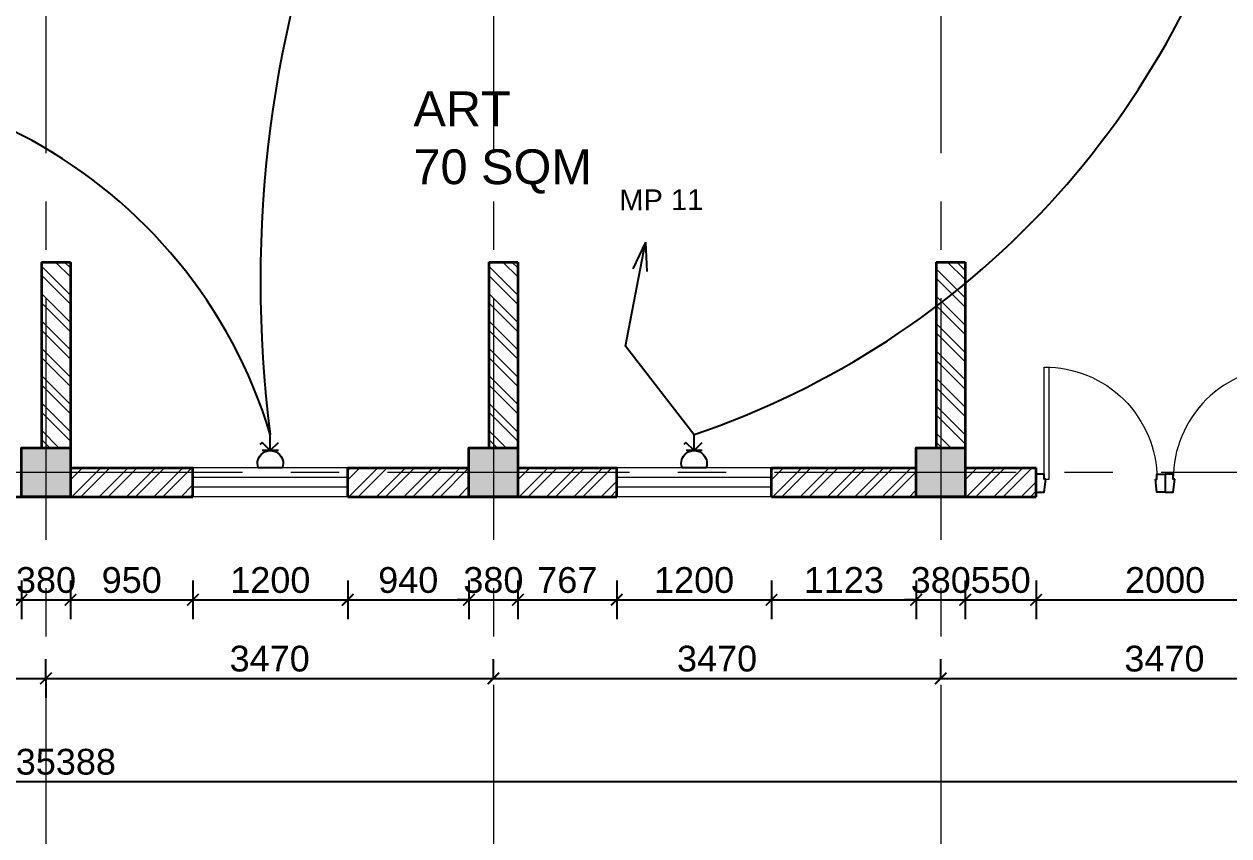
# Model space of a CAD drawing. Header units: inches. Extents: x 527934 to 2134587, y -408734 to 227304.
# Drawn here: x 1952523 to 1961868, y -154791 to -148492 of the extents above; entities that cross this region are included whole.
import ezdxf

# ---------------------------------------------------------------- set-up
doc = ezdxf.new("R2010")
doc.units = ezdxf.units.IN
doc.header["$MEASUREMENT"] = 0
doc.linetypes.add('CENTER', pattern=[2, 1.25, -0.25, 0.25, -0.25])
for name, color, linetype, lineweight in [('2 POWER TEL COMP', 3, 'Continuous', 25), ('6 LIGHT PT WIRING', 3, 'Continuous', 25), ('7 POWER PT WIRING', 3, 'Continuous', 25), ('centre line', 1, 'CENTER', 9), ('dim', 253, 'Continuous', 9), ('door', 77, 'Continuous', 13), ('furniture', 253, 'Continuous', 5), ('hatch', 250, 'Continuous', 5), ('plinth', 5, 'Continuous', 9), ('sill', 253, 'Continuous', 13), ('text', 7, 'Continuous', 13), ('wall - brick', 30, 'Continuous', 35), ('window', 1, 'Continuous', 15)]:
    doc.layers.add(name, color=color, linetype=linetype, lineweight=lineweight)
doc.styles.add('labelling', font='arial.ttf')
doc.styles.get("Standard").update_dxf_attribs({"font": 'arial.ttf'})
doc.dimstyles.new('dim 100', dxfattribs={"dimtxt": 200, "dimasz": 90, "dimexe": 150, "dimexo": 150, "dimgap": 50, "dimtad": 1, "dimdec": 0, "dimzin": 0, "dimdsep": 46, "dimtxsty": 'Standard', "dimblk": 'ARCHTICK', "dimcen": 100, "dimdle": 150, "dimazin": 0, "dimtfac": 1, "dimtdec": 0, "dimtix": 1, "dimtmove": 2, "dimatfit": 3, "dimfxl": 150, "dimfxlon": 1, "dimtolj": 1, "dimtzin": 0, "dimarcsym": 0})

# ---------------------------------------------------------------- blocks, each defined once
blk = doc.blocks.new('_ArchTick')
at = {"color": 0, "linetype": 'ByBlock', "const_width": 0.15}
blk.add_lwpolyline([(-0.5, -0.5), (0.5, 0.5)], dxfattribs=at)
blk = doc.blocks.new('*D2659')
at = {"layer": 'Defpoints', "color": 0, "ltscale": 400}
for p in [(1951557.6, -152158.6), (1952502.6, -152158.6), (1952502.6, -152958.6)]:
    blk.add_point(p, dxfattribs=at)
at = {"layer": 'dim', "color": 0, "lineweight": -2, "ltscale": 400}
for p, q in [((1951557.6, -152808.6), (1951557.6, -153108.6)), ((1952502.6, -152808.6), (1952502.6, -153108.6)), ((1951407.6, -152958.6), (1952652.6, -152958.6))]:
    blk.add_line(p, q, dxfattribs=at)
at = {"layer": 'dim', "color": 0, "lineweight": -2, "ltscale": 400, "xscale": 90, "yscale": 90, "zscale": 90, "rotation": 180}
blk.add_blockref('_ArchTick', (1951557.6, -152958.6), dxfattribs=at)
at = {"layer": 'dim', "color": 0, "lineweight": -2, "ltscale": 400, "xscale": 90, "yscale": 90, "zscale": 90}
blk.add_blockref('_ArchTick', (1952502.6, -152958.6), dxfattribs=at)
at = {"layer": 'dim', "color": 0, "ltscale": 400, "insert": (1952030.1, -152806.5), "char_height": 200, "attachment_point": 5}
blk.add_mtext('\\A1;945', dxfattribs=at)
blk = doc.blocks.new('*D2660')
at = {"layer": 'Defpoints', "color": 0, "ltscale": 400}
for p in [(1952502.6, -152158.6), (1952882.6, -152158.6), (1952882.6, -152958.6)]:
    blk.add_point(p, dxfattribs=at)
at = {"layer": 'dim', "color": 0, "lineweight": -2, "ltscale": 400}
for p, q in [((1952502.6, -152808.6), (1952502.6, -153108.6)), ((1952882.6, -152808.6), (1952882.6, -153108.6)), ((1952502.6, -152958.6), (1952412.6, -152958.6)), ((1952502.6, -152958.6), (1952882.6, -152958.6)), ((1952882.6, -152958.6), (1952972.6, -152958.6))]:
    blk.add_line(p, q, dxfattribs=at)
at = {"layer": 'dim', "color": 0, "lineweight": -2, "ltscale": 400, "xscale": 90, "yscale": 90, "zscale": 90}
blk.add_blockref('_ArchTick', (1952502.6, -152958.6), dxfattribs=at)
at = {"layer": 'dim', "color": 0, "lineweight": -2, "ltscale": 400, "xscale": 90, "yscale": 90, "zscale": 90, "rotation": 180}
blk.add_blockref('_ArchTick', (1952882.6, -152958.6), dxfattribs=at)
at = {"layer": 'dim', "color": 0, "ltscale": 400, "insert": (1952692.6, -152806.4), "char_height": 200, "attachment_point": 5}
blk.add_mtext('\\A1;380', dxfattribs=at)
blk = doc.blocks.new('*D2661')
at = {"layer": 'Defpoints', "color": 0, "ltscale": 400}
for p in [(1952882.6, -152158.6), (1953832.6, -152158.6), (1953832.6, -152958.6)]:
    blk.add_point(p, dxfattribs=at)
at = {"layer": 'dim', "color": 0, "lineweight": -2, "ltscale": 400}
for p, q in [((1952882.6, -152808.6), (1952882.6, -153108.6)), ((1953832.6, -152808.6), (1953832.6, -153108.6)), ((1952732.6, -152958.6), (1953982.6, -152958.6))]:
    blk.add_line(p, q, dxfattribs=at)
at = {"layer": 'dim', "color": 0, "lineweight": -2, "ltscale": 400, "xscale": 90, "yscale": 90, "zscale": 90, "rotation": 180}
blk.add_blockref('_ArchTick', (1952882.6, -152958.6), dxfattribs=at)
at = {"layer": 'dim', "color": 0, "lineweight": -2, "ltscale": 400, "xscale": 90, "yscale": 90, "zscale": 90}
blk.add_blockref('_ArchTick', (1953832.6, -152958.6), dxfattribs=at)
at = {"layer": 'dim', "color": 0, "ltscale": 400, "insert": (1953357.6, -152806.5), "char_height": 200, "attachment_point": 5}
blk.add_mtext('\\A1;950', dxfattribs=at)
blk = doc.blocks.new('*D2662')
at = {"layer": 'Defpoints', "color": 0, "ltscale": 400}
for p in [(1953832.6, -152158.6), (1955032.6, -152158.6), (1955032.6, -152958.6)]:
    blk.add_point(p, dxfattribs=at)
at = {"layer": 'dim', "color": 0, "lineweight": -2, "ltscale": 400}
for p, q in [((1953832.6, -152808.6), (1953832.6, -153108.6)), ((1955032.6, -152808.6), (1955032.6, -153108.6)), ((1953682.6, -152958.6), (1955182.6, -152958.6))]:
    blk.add_line(p, q, dxfattribs=at)
at = {"layer": 'dim', "color": 0, "lineweight": -2, "ltscale": 400, "xscale": 90, "yscale": 90, "zscale": 90, "rotation": 180}
blk.add_blockref('_ArchTick', (1953832.6, -152958.6), dxfattribs=at)
at = {"layer": 'dim', "color": 0, "lineweight": -2, "ltscale": 400, "xscale": 90, "yscale": 90, "zscale": 90}
blk.add_blockref('_ArchTick', (1955032.6, -152958.6), dxfattribs=at)
at = {"layer": 'dim', "color": 0, "ltscale": 400, "insert": (1954432.6, -152806.5), "char_height": 200, "attachment_point": 5}
blk.add_mtext('\\A1;1200', dxfattribs=at)
blk = doc.blocks.new('*D2663')
at = {"layer": 'Defpoints', "color": 0, "ltscale": 400}
for p in [(1955032.6, -152158.6), (1955972.6, -152158.6), (1955972.6, -152958.6)]:
    blk.add_point(p, dxfattribs=at)
at = {"layer": 'dim', "color": 0, "lineweight": -2, "ltscale": 400}
for p, q in [((1955032.6, -152808.6), (1955032.6, -153108.6)), ((1955972.6, -152808.6), (1955972.6, -153108.6)), ((1954882.6, -152958.6), (1956122.6, -152958.6))]:
    blk.add_line(p, q, dxfattribs=at)
at = {"layer": 'dim', "color": 0, "lineweight": -2, "ltscale": 400, "xscale": 90, "yscale": 90, "zscale": 90, "rotation": 180}
blk.add_blockref('_ArchTick', (1955032.6, -152958.6), dxfattribs=at)
at = {"layer": 'dim', "color": 0, "lineweight": -2, "ltscale": 400, "xscale": 90, "yscale": 90, "zscale": 90}
blk.add_blockref('_ArchTick', (1955972.6, -152958.6), dxfattribs=at)
at = {"layer": 'dim', "color": 0, "ltscale": 400, "insert": (1955502.6, -152806.5), "char_height": 200, "attachment_point": 5}
blk.add_mtext('\\A1;940', dxfattribs=at)
blk = doc.blocks.new('*D2664')
at = {"layer": 'Defpoints', "color": 0, "ltscale": 400}
for p in [(1955972.6, -152158.6), (1956352.6, -152158.6), (1956352.6, -152958.6)]:
    blk.add_point(p, dxfattribs=at)
at = {"layer": 'dim', "color": 0, "lineweight": -2, "ltscale": 400}
for p, q in [((1955972.6, -152808.6), (1955972.6, -153108.6)), ((1956352.6, -152808.6), (1956352.6, -153108.6)), ((1955972.6, -152958.6), (1955882.6, -152958.6)), ((1955972.6, -152958.6), (1956352.6, -152958.6)), ((1956352.6, -152958.6), (1956442.6, -152958.6))]:
    blk.add_line(p, q, dxfattribs=at)
at = {"layer": 'dim', "color": 0, "lineweight": -2, "ltscale": 400, "xscale": 90, "yscale": 90, "zscale": 90}
blk.add_blockref('_ArchTick', (1955972.6, -152958.6), dxfattribs=at)
at = {"layer": 'dim', "color": 0, "lineweight": -2, "ltscale": 400, "xscale": 90, "yscale": 90, "zscale": 90, "rotation": 180}
blk.add_blockref('_ArchTick', (1956352.6, -152958.6), dxfattribs=at)
at = {"layer": 'dim', "color": 0, "ltscale": 400, "insert": (1956162.6, -152806.4), "char_height": 200, "attachment_point": 5}
blk.add_mtext('\\A1;380', dxfattribs=at)
blk = doc.blocks.new('*D2665')
at = {"layer": 'Defpoints', "color": 0, "ltscale": 400}
for p in [(1956352.6, -152158.6), (1957119.6, -152158.6), (1957119.6, -152958.6)]:
    blk.add_point(p, dxfattribs=at)
at = {"layer": 'dim', "color": 0, "lineweight": -2, "ltscale": 400}
for p, q in [((1956352.6, -152808.6), (1956352.6, -153108.6)), ((1957119.6, -152808.6), (1957119.6, -153108.6)), ((1956202.6, -152958.6), (1957269.6, -152958.6))]:
    blk.add_line(p, q, dxfattribs=at)
at = {"layer": 'dim', "color": 0, "lineweight": -2, "ltscale": 400, "xscale": 90, "yscale": 90, "zscale": 90, "rotation": 180}
blk.add_blockref('_ArchTick', (1956352.6, -152958.6), dxfattribs=at)
at = {"layer": 'dim', "color": 0, "lineweight": -2, "ltscale": 400, "xscale": 90, "yscale": 90, "zscale": 90}
blk.add_blockref('_ArchTick', (1957119.6, -152958.6), dxfattribs=at)
at = {"layer": 'dim', "color": 0, "ltscale": 400, "insert": (1956736.1, -152806.5), "char_height": 200, "attachment_point": 5}
blk.add_mtext('\\A1;767', dxfattribs=at)
blk = doc.blocks.new('*D2666')
at = {"layer": 'Defpoints', "color": 0, "ltscale": 400}
for p in [(1959442.6, -152158.6), (1959822.6, -152158.6), (1959822.6, -152958.6)]:
    blk.add_point(p, dxfattribs=at)
at = {"layer": 'dim', "color": 0, "lineweight": -2, "ltscale": 400}
for p, q in [((1959442.6, -152808.6), (1959442.6, -153108.6)), ((1959822.6, -152808.6), (1959822.6, -153108.6)), ((1959442.6, -152958.6), (1959352.6, -152958.6)), ((1959442.6, -152958.6), (1959822.6, -152958.6)), ((1959822.6, -152958.6), (1959912.6, -152958.6))]:
    blk.add_line(p, q, dxfattribs=at)
at = {"layer": 'dim', "color": 0, "lineweight": -2, "ltscale": 400, "xscale": 90, "yscale": 90, "zscale": 90}
blk.add_blockref('_ArchTick', (1959442.6, -152958.6), dxfattribs=at)
at = {"layer": 'dim', "color": 0, "lineweight": -2, "ltscale": 400, "xscale": 90, "yscale": 90, "zscale": 90, "rotation": 180}
blk.add_blockref('_ArchTick', (1959822.6, -152958.6), dxfattribs=at)
at = {"layer": 'dim', "color": 0, "ltscale": 400, "insert": (1959632.6, -152806.4), "char_height": 200, "attachment_point": 5}
blk.add_mtext('\\A1;380', dxfattribs=at)
blk = doc.blocks.new('*D2667')
at = {"layer": 'Defpoints', "color": 0, "ltscale": 400}
for p in [(1959822.6, -152158.6), (1960372.6, -152158.6), (1960372.6, -152958.6)]:
    blk.add_point(p, dxfattribs=at)
at = {"layer": 'dim', "color": 0, "lineweight": -2, "ltscale": 400}
for p, q in [((1959822.6, -152808.6), (1959822.6, -153108.6)), ((1960372.6, -152808.6), (1960372.6, -153108.6)), ((1959672.6, -152958.6), (1960522.6, -152958.6))]:
    blk.add_line(p, q, dxfattribs=at)
at = {"layer": 'dim', "color": 0, "lineweight": -2, "ltscale": 400, "xscale": 90, "yscale": 90, "zscale": 90, "rotation": 180}
blk.add_blockref('_ArchTick', (1959822.6, -152958.6), dxfattribs=at)
at = {"layer": 'dim', "color": 0, "lineweight": -2, "ltscale": 400, "xscale": 90, "yscale": 90, "zscale": 90}
blk.add_blockref('_ArchTick', (1960372.6, -152958.6), dxfattribs=at)
at = {"layer": 'dim', "color": 0, "ltscale": 400, "insert": (1960097.6, -152806.5), "char_height": 200, "attachment_point": 5}
blk.add_mtext('\\A1;550', dxfattribs=at)
blk = doc.blocks.new('*D2158')
at = {"layer": 'Defpoints', "color": 0, "ltscale": 400}
for p in [(1960372.6, -152158.6), (1962372.6, -152158.6), (1962372.6, -152958.6)]:
    blk.add_point(p, dxfattribs=at)
at = {"layer": 'dim', "color": 0, "lineweight": -2, "ltscale": 400}
for p, q in [((1960372.6, -152808.6), (1960372.6, -153108.6)), ((1962372.6, -152808.6), (1962372.6, -153108.6)), ((1960222.6, -152958.6), (1962522.6, -152958.6))]:
    blk.add_line(p, q, dxfattribs=at)
at = {"layer": 'dim', "color": 0, "lineweight": -2, "ltscale": 400, "xscale": 90, "yscale": 90, "zscale": 90, "rotation": 180}
blk.add_blockref('_ArchTick', (1960372.6, -152958.6), dxfattribs=at)
at = {"layer": 'dim', "color": 0, "lineweight": -2, "ltscale": 400, "xscale": 90, "yscale": 90, "zscale": 90}
blk.add_blockref('_ArchTick', (1962372.6, -152958.6), dxfattribs=at)
at = {"layer": 'dim', "color": 0, "ltscale": 400, "insert": (1961372.6, -152806.5), "char_height": 200, "attachment_point": 5}
blk.add_mtext('\\A1;2000', dxfattribs=at)
blk = doc.blocks.new('*D2161')
at = {"layer": 'Defpoints', "color": 0, "ltscale": 400}
for p in [(1935152.6, -151968.6), (1970540.6, -151968.6), (1970540.6, -154368.6)]:
    blk.add_point(p, dxfattribs=at)
at = {"layer": 'dim', "color": 0, "lineweight": -2, "ltscale": 400}
for p, q in [((1935152.6, -154218.6), (1935152.6, -154518.6)), ((1970540.6, -154218.6), (1970540.6, -154518.6)), ((1935002.6, -154368.6), (1970690.6, -154368.6))]:
    blk.add_line(p, q, dxfattribs=at)
at = {"layer": 'dim', "color": 0, "lineweight": -2, "ltscale": 400, "xscale": 90, "yscale": 90, "zscale": 90, "rotation": 180}
blk.add_blockref('_ArchTick', (1935152.6, -154368.6), dxfattribs=at)
at = {"layer": 'dim', "color": 0, "lineweight": -2, "ltscale": 400, "xscale": 90, "yscale": 90, "zscale": 90}
blk.add_blockref('_ArchTick', (1970540.6, -154368.6), dxfattribs=at)
at = {"layer": 'dim', "color": 0, "ltscale": 400, "insert": (1952846.6, -154216.4), "char_height": 200, "attachment_point": 5}
blk.add_mtext('\\A1;35388', dxfattribs=at)
blk = doc.blocks.new('*D2166')
at = {"layer": 'Defpoints', "color": 0, "ltscale": 400}
for p in [(1955972.6, -132628.6), (1952502.6, -152158.6), (1972560.6, -152158.6)]:
    blk.add_point(p, dxfattribs=at)
at = {"layer": 'dim', "color": 0, "lineweight": -2, "ltscale": 400}
for p, q in [((1972560.6, -132478.6), (1972560.6, -152308.6)), ((1972410.6, -132628.6), (1972710.6, -132628.6)), ((1972410.6, -152158.6), (1972710.6, -152158.6))]:
    blk.add_line(p, q, dxfattribs=at)
at = {"layer": 'dim', "color": 0, "lineweight": -2, "ltscale": 400, "xscale": 90, "yscale": 90, "zscale": 90}
for p, rotation in [((1972560.6, -132628.6), 90), ((1972560.6, -152158.6), 270)]:
    blk.add_blockref('_ArchTick', p, dxfattribs=dict(at, rotation=rotation))
at = {"layer": 'dim', "color": 0, "ltscale": 400, "insert": (1972408.4, -142393.6), "char_height": 200, "attachment_point": 5, "rotation": 90}
blk.add_mtext('\\A1;19530', dxfattribs=at)
blk = doc.blocks.new('Dd1')
at = {"layer": 'door'}
for p, q in [((6330586.9, 14339), (6330586.9, 13509.1)), ((6330598.9, 14377), (6330624.9, 14377)), ((6330624.9, 14377), (6330624.9, 13509.6))]:
    blk.add_line(p, q, dxfattribs=at)
at = {"layer": 'door', "lineweight": 25}
for points in [[(6330598.9, 14377), (6330586.9, 14377), (6330586.9, 14339), (6330523.9, 14339), (6330523.9, 14479), (6330586.9, 14479)], [(6331448.9, 14377), (6331460.9, 14377), (6331460.9, 14339), (6331523.9, 14339), (6331523.9, 14479), (6331460.9, 14479)]]:
    blk.add_lwpolyline(points, close=True, dxfattribs=at)
at = {"layer": 'door'}
blk.add_arc((6330592.9, 14377), 868, 269.60394, 0, dxfattribs=at)
blk = doc.blocks.new('*D2696')
at = {"layer": 'Defpoints', "color": 0, "ltscale": 400}
for p in [(1957119.6, -152158.6), (1958319.6, -152158.6), (1958319.6, -152958.6)]:
    blk.add_point(p, dxfattribs=at)
at = {"layer": 'furniture', "color": 0, "lineweight": -2, "ltscale": 400}
for p, q in [((1957119.6, -152808.6), (1957119.6, -153108.6)), ((1958319.6, -152808.6), (1958319.6, -153108.6)), ((1956969.6, -152958.6), (1958469.6, -152958.6))]:
    blk.add_line(p, q, dxfattribs=at)
at = {"layer": 'furniture', "color": 0, "lineweight": -2, "ltscale": 400, "xscale": 90, "yscale": 90, "zscale": 90, "rotation": 180}
blk.add_blockref('_ArchTick', (1957119.6, -152958.6), dxfattribs=at)
at = {"layer": 'furniture', "color": 0, "lineweight": -2, "ltscale": 400, "xscale": 90, "yscale": 90, "zscale": 90}
blk.add_blockref('_ArchTick', (1958319.6, -152958.6), dxfattribs=at)
at = {"layer": 'furniture', "color": 0, "ltscale": 400, "insert": (1957719.6, -152806.5), "char_height": 200, "attachment_point": 5}
blk.add_mtext('\\A1;1200', dxfattribs=at)
blk = doc.blocks.new('*D2697')
at = {"layer": 'Defpoints', "color": 0, "ltscale": 400}
for p in [(1958319.6, -152158.6), (1959442.6, -152158.6), (1959442.6, -152958.6)]:
    blk.add_point(p, dxfattribs=at)
at = {"layer": 'furniture', "color": 0, "lineweight": -2, "ltscale": 400}
for p, q in [((1958319.6, -152808.6), (1958319.6, -153108.6)), ((1959442.6, -152808.6), (1959442.6, -153108.6)), ((1958169.6, -152958.6), (1959592.6, -152958.6))]:
    blk.add_line(p, q, dxfattribs=at)
at = {"layer": 'furniture', "color": 0, "lineweight": -2, "ltscale": 400, "xscale": 90, "yscale": 90, "zscale": 90, "rotation": 180}
blk.add_blockref('_ArchTick', (1958319.6, -152958.6), dxfattribs=at)
at = {"layer": 'furniture', "color": 0, "lineweight": -2, "ltscale": 400, "xscale": 90, "yscale": 90, "zscale": 90}
blk.add_blockref('_ArchTick', (1959442.6, -152958.6), dxfattribs=at)
at = {"layer": 'furniture', "color": 0, "ltscale": 400, "insert": (1958881.1, -152806.4), "char_height": 200, "attachment_point": 5}
blk.add_mtext('\\A1;1123', dxfattribs=at)
blk = doc.blocks.new('*D2172')
at = {"layer": 'Defpoints', "color": 0, "ltscale": 400}
for p in [(1949222.6, -153568.6), (1952692.6, -153568.6), (1952692.6, -153568.6)]:
    blk.add_point(p, dxfattribs=at)
at = {"layer": 'furniture', "color": 0, "lineweight": -2, "ltscale": 400}
for p, q in [((1949222.6, -153568.6), (1949222.6, -153418.6)), ((1952692.6, -153568.6), (1952692.6, -153418.6)), ((1949072.6, -153568.6), (1952842.6, -153568.6))]:
    blk.add_line(p, q, dxfattribs=at)
at = {"layer": 'furniture', "color": 0, "lineweight": -2, "ltscale": 400, "xscale": 90, "yscale": 90, "zscale": 90, "rotation": 180}
blk.add_blockref('_ArchTick', (1949222.6, -153568.6), dxfattribs=at)
at = {"layer": 'furniture', "color": 0, "lineweight": -2, "ltscale": 400, "xscale": 90, "yscale": 90, "zscale": 90}
blk.add_blockref('_ArchTick', (1952692.6, -153568.6), dxfattribs=at)
at = {"layer": 'furniture', "color": 0, "ltscale": 400, "insert": (1950957.6, -153416.4), "char_height": 200, "attachment_point": 5}
blk.add_mtext('\\A1;3470', dxfattribs=at)
blk = doc.blocks.new('*D2173')
at = {"layer": 'Defpoints', "color": 0, "ltscale": 400}
for p in [(1952692.6, -153568.6), (1956162.6, -153568.6), (1956162.6, -153568.6)]:
    blk.add_point(p, dxfattribs=at)
at = {"layer": 'furniture', "color": 0, "lineweight": -2, "ltscale": 400}
for p, q in [((1956162.6, -153568.6), (1956162.6, -153418.6)), ((1952542.6, -153568.6), (1956312.6, -153568.6)), ((1952692.6, -153568.6), (1952692.6, -153718.6))]:
    blk.add_line(p, q, dxfattribs=at)
at = {"layer": 'furniture', "color": 0, "lineweight": -2, "ltscale": 400, "xscale": 90, "yscale": 90, "zscale": 90, "rotation": 180}
blk.add_blockref('_ArchTick', (1952692.6, -153568.6), dxfattribs=at)
at = {"layer": 'furniture', "color": 0, "lineweight": -2, "ltscale": 400, "xscale": 90, "yscale": 90, "zscale": 90}
blk.add_blockref('_ArchTick', (1956162.6, -153568.6), dxfattribs=at)
at = {"layer": 'furniture', "color": 0, "ltscale": 400, "insert": (1954427.6, -153416.4), "char_height": 200, "attachment_point": 5}
blk.add_mtext('\\A1;3470', dxfattribs=at)
blk = doc.blocks.new('*D2174')
at = {"layer": 'Defpoints', "color": 0, "ltscale": 400}
for p in [(1956162.6, -153568.6), (1959632.6, -153568.6), (1959632.6, -153568.6)]:
    blk.add_point(p, dxfattribs=at)
at = {"layer": 'furniture', "color": 0, "lineweight": -2, "ltscale": 400}
for p, q in [((1956162.6, -153568.6), (1956162.6, -153418.6)), ((1959632.6, -153568.6), (1959632.6, -153418.6)), ((1956012.6, -153568.6), (1959782.6, -153568.6))]:
    blk.add_line(p, q, dxfattribs=at)
at = {"layer": 'furniture', "color": 0, "lineweight": -2, "ltscale": 400, "xscale": 90, "yscale": 90, "zscale": 90, "rotation": 180}
blk.add_blockref('_ArchTick', (1956162.6, -153568.6), dxfattribs=at)
at = {"layer": 'furniture', "color": 0, "lineweight": -2, "ltscale": 400, "xscale": 90, "yscale": 90, "zscale": 90}
blk.add_blockref('_ArchTick', (1959632.6, -153568.6), dxfattribs=at)
at = {"layer": 'furniture', "color": 0, "ltscale": 400, "insert": (1957897.6, -153416.4), "char_height": 200, "attachment_point": 5}
blk.add_mtext('\\A1;3470', dxfattribs=at)
blk = doc.blocks.new('*D2175')
at = {"layer": 'Defpoints', "color": 0, "ltscale": 400}
for p in [(1959632.6, -153568.6), (1963102.6, -153568.6), (1963102.6, -153568.6)]:
    blk.add_point(p, dxfattribs=at)
at = {"layer": 'furniture', "color": 0, "lineweight": -2, "ltscale": 400}
for p, q in [((1959632.6, -153568.6), (1959632.6, -153418.6)), ((1963102.6, -153568.6), (1963102.6, -153418.6)), ((1959482.6, -153568.6), (1963252.6, -153568.6))]:
    blk.add_line(p, q, dxfattribs=at)
at = {"layer": 'furniture', "color": 0, "lineweight": -2, "ltscale": 400, "xscale": 90, "yscale": 90, "zscale": 90, "rotation": 180}
blk.add_blockref('_ArchTick', (1959632.6, -153568.6), dxfattribs=at)
at = {"layer": 'furniture', "color": 0, "lineweight": -2, "ltscale": 400, "xscale": 90, "yscale": 90, "zscale": 90}
blk.add_blockref('_ArchTick', (1963102.6, -153568.6), dxfattribs=at)
at = {"layer": 'furniture', "color": 0, "ltscale": 400, "insert": (1961367.6, -153416.4), "char_height": 200, "attachment_point": 5}
blk.add_mtext('\\A1;3470', dxfattribs=at)
blk = doc.blocks.new('*D2189')
at = {"layer": 'Defpoints', "color": 0, "ltscale": 400}
for p in [(1952692.6, -131510.2), (1949222.6, -177435.5), (1952692.6, -177435.5)]:
    blk.add_point(p, dxfattribs=at)
at = {"layer": 'dim', "color": 0, "lineweight": -2, "ltscale": 400}
for p, q in [((1949222.6, -177435.5), (1949222.6, -177285.5)), ((1952692.6, -177285.5), (1952692.6, -177585.5)), ((1949072.6, -177435.5), (1952842.6, -177435.5))]:
    blk.add_line(p, q, dxfattribs=at)
at = {"layer": 'dim', "color": 0, "lineweight": -2, "ltscale": 400, "xscale": 90, "yscale": 90, "zscale": 90, "rotation": 180}
blk.add_blockref('_ArchTick', (1949222.6, -177435.5), dxfattribs=at)
at = {"layer": 'dim', "color": 0, "lineweight": -2, "ltscale": 400, "xscale": 90, "yscale": 90, "zscale": 90}
blk.add_blockref('_ArchTick', (1952692.6, -177435.5), dxfattribs=at)
at = {"layer": 'dim', "color": 0, "ltscale": 400, "insert": (1950957.6, -177283.4), "char_height": 200, "attachment_point": 5}
blk.add_mtext('\\A1;3470', dxfattribs=at)
blk = doc.blocks.new('*D2190')
at = {"layer": 'Defpoints', "color": 0, "ltscale": 400}
for p in [(1956162.6, -131510.2), (1952692.6, -177435.5), (1956162.6, -177435.5)]:
    blk.add_point(p, dxfattribs=at)
at = {"layer": 'dim', "color": 0, "lineweight": -2, "ltscale": 400}
for p, q in [((1952692.6, -177435.5), (1952692.6, -177285.5)), ((1956162.6, -177285.5), (1956162.6, -177585.5)), ((1952542.6, -177435.5), (1956312.6, -177435.5))]:
    blk.add_line(p, q, dxfattribs=at)
at = {"layer": 'dim', "color": 0, "lineweight": -2, "ltscale": 400, "xscale": 90, "yscale": 90, "zscale": 90, "rotation": 180}
blk.add_blockref('_ArchTick', (1952692.6, -177435.5), dxfattribs=at)
at = {"layer": 'dim', "color": 0, "lineweight": -2, "ltscale": 400, "xscale": 90, "yscale": 90, "zscale": 90}
blk.add_blockref('_ArchTick', (1956162.6, -177435.5), dxfattribs=at)
at = {"layer": 'dim', "color": 0, "ltscale": 400, "insert": (1954427.6, -177283.4), "char_height": 200, "attachment_point": 5}
blk.add_mtext('\\A1;3470', dxfattribs=at)
blk = doc.blocks.new('*D2192')
at = {"layer": 'Defpoints', "color": 0, "ltscale": 400}
for p in [(1963102.6, -131643.7), (1963102.6, -177435.5), (1959632.6, -177569)]:
    blk.add_point(p, dxfattribs=at)
at = {"layer": 'dim', "color": 0, "lineweight": -2, "ltscale": 400}
for p, q in [((1959632.6, -177435.5), (1959632.6, -177285.5)), ((1963102.6, -177285.5), (1963102.6, -177585.5)), ((1959482.6, -177435.5), (1963252.6, -177435.5))]:
    blk.add_line(p, q, dxfattribs=at)
at = {"layer": 'dim', "color": 0, "lineweight": -2, "ltscale": 400, "xscale": 90, "yscale": 90, "zscale": 90, "rotation": 180}
blk.add_blockref('_ArchTick', (1959632.6, -177435.5), dxfattribs=at)
at = {"layer": 'dim', "color": 0, "lineweight": -2, "ltscale": 400, "xscale": 90, "yscale": 90, "zscale": 90}
blk.add_blockref('_ArchTick', (1963102.6, -177435.5), dxfattribs=at)
at = {"layer": 'dim', "color": 0, "ltscale": 400, "insert": (1961367.6, -177283.4), "char_height": 200, "attachment_point": 5}
blk.add_mtext('\\A1;3470', dxfattribs=at)
blk = doc.blocks.new('*D2770')
at = {"layer": 'Defpoints', "color": 0, "ltscale": 400}
for p in [(1955082.6, -138727.7), (1955082.6, -178045.5), (1953882.6, -184739.4)]:
    blk.add_point(p, dxfattribs=at)
at = {"layer": 'furniture', "color": 0, "lineweight": -2, "ltscale": 400}
for p, q in [((1953882.6, -178195.5), (1953882.6, -177895.5)), ((1955082.6, -177895.5), (1955082.6, -178195.5)), ((1953732.6, -178045.5), (1955232.6, -178045.5))]:
    blk.add_line(p, q, dxfattribs=at)
at = {"layer": 'furniture', "color": 0, "lineweight": -2, "ltscale": 400, "xscale": 90, "yscale": 90, "zscale": 90, "rotation": 180}
blk.add_blockref('_ArchTick', (1953882.6, -178045.5), dxfattribs=at)
at = {"layer": 'furniture', "color": 0, "lineweight": -2, "ltscale": 400, "xscale": 90, "yscale": 90, "zscale": 90}
blk.add_blockref('_ArchTick', (1955082.6, -178045.5), dxfattribs=at)
at = {"layer": 'furniture', "color": 0, "ltscale": 400, "insert": (1954482.6, -177893.4), "char_height": 200, "attachment_point": 5}
blk.add_mtext('\\A1;1200', dxfattribs=at)
blk = doc.blocks.new('*D2777')
at = {"layer": 'Defpoints', "color": 0, "ltscale": 400}
for p in [(1952692.6, -152819.3), (1949222.6, -198831), (1952692.6, -198831)]:
    blk.add_point(p, dxfattribs=at)
at = {"layer": 'furniture', "color": 0, "lineweight": -2, "ltscale": 400}
for p, q in [((1949222.6, -198831), (1949222.6, -198681)), ((1952692.6, -198681), (1952692.6, -198981)), ((1949072.6, -198831), (1952842.6, -198831))]:
    blk.add_line(p, q, dxfattribs=at)
at = {"layer": 'furniture', "color": 0, "lineweight": -2, "ltscale": 400, "xscale": 90, "yscale": 90, "zscale": 90, "rotation": 180}
blk.add_blockref('_ArchTick', (1949222.6, -198831), dxfattribs=at)
at = {"layer": 'furniture', "color": 0, "lineweight": -2, "ltscale": 400, "xscale": 90, "yscale": 90, "zscale": 90}
blk.add_blockref('_ArchTick', (1952692.6, -198831), dxfattribs=at)
at = {"layer": 'furniture', "color": 0, "ltscale": 400, "insert": (1950957.6, -198678.9), "char_height": 200, "attachment_point": 5}
blk.add_mtext('\\A1;3470', dxfattribs=at)
blk = doc.blocks.new('*D2778')
at = {"layer": 'Defpoints', "color": 0, "ltscale": 400}
for p in [(1956162.6, -152819.3), (1952692.6, -198831), (1956162.6, -198831)]:
    blk.add_point(p, dxfattribs=at)
at = {"layer": 'furniture', "color": 0, "lineweight": -2, "ltscale": 400}
for p, q in [((1952692.6, -198831), (1952692.6, -198681)), ((1956162.6, -198681), (1956162.6, -198981)), ((1952542.6, -198831), (1956312.6, -198831))]:
    blk.add_line(p, q, dxfattribs=at)
at = {"layer": 'furniture', "color": 0, "lineweight": -2, "ltscale": 400, "xscale": 90, "yscale": 90, "zscale": 90, "rotation": 180}
blk.add_blockref('_ArchTick', (1952692.6, -198831), dxfattribs=at)
at = {"layer": 'furniture', "color": 0, "lineweight": -2, "ltscale": 400, "xscale": 90, "yscale": 90, "zscale": 90}
blk.add_blockref('_ArchTick', (1956162.6, -198831), dxfattribs=at)
at = {"layer": 'furniture', "color": 0, "ltscale": 400, "insert": (1954427.6, -198678.9), "char_height": 200, "attachment_point": 5}
blk.add_mtext('\\A1;3470', dxfattribs=at)
blk = doc.blocks.new('*D2779')
at = {"layer": 'Defpoints', "color": 0, "ltscale": 400}
for p in [(1959632.6, -152819.3), (1956162.6, -198831), (1959632.6, -198831)]:
    blk.add_point(p, dxfattribs=at)
at = {"layer": 'furniture', "color": 0, "lineweight": -2, "ltscale": 400}
for p, q in [((1956162.6, -198831), (1956162.6, -198681)), ((1959632.6, -198681), (1959632.6, -198981)), ((1956012.6, -198831), (1959782.6, -198831))]:
    blk.add_line(p, q, dxfattribs=at)
at = {"layer": 'furniture', "color": 0, "lineweight": -2, "ltscale": 400, "xscale": 90, "yscale": 90, "zscale": 90, "rotation": 180}
blk.add_blockref('_ArchTick', (1956162.6, -198831), dxfattribs=at)
at = {"layer": 'furniture', "color": 0, "lineweight": -2, "ltscale": 400, "xscale": 90, "yscale": 90, "zscale": 90}
blk.add_blockref('_ArchTick', (1959632.6, -198831), dxfattribs=at)
at = {"layer": 'furniture', "color": 0, "ltscale": 400, "insert": (1957897.6, -198678.9), "char_height": 200, "attachment_point": 5}
blk.add_mtext('\\A1;3470', dxfattribs=at)
blk = doc.blocks.new('*D2780')
at = {"layer": 'Defpoints', "color": 0, "ltscale": 400}
for p in [(1963102.6, -152819.3), (1959632.6, -198831), (1963102.6, -198831)]:
    blk.add_point(p, dxfattribs=at)
at = {"layer": 'furniture', "color": 0, "lineweight": -2, "ltscale": 400}
for p, q in [((1959632.6, -198831), (1959632.6, -198681)), ((1963102.6, -198681), (1963102.6, -198981)), ((1959482.6, -198831), (1963252.6, -198831))]:
    blk.add_line(p, q, dxfattribs=at)
at = {"layer": 'furniture', "color": 0, "lineweight": -2, "ltscale": 400, "xscale": 90, "yscale": 90, "zscale": 90, "rotation": 180}
blk.add_blockref('_ArchTick', (1959632.6, -198831), dxfattribs=at)
at = {"layer": 'furniture', "color": 0, "lineweight": -2, "ltscale": 400, "xscale": 90, "yscale": 90, "zscale": 90}
blk.add_blockref('_ArchTick', (1963102.6, -198831), dxfattribs=at)
at = {"layer": 'furniture', "color": 0, "ltscale": 400, "insert": (1961367.6, -198678.9), "char_height": 200, "attachment_point": 5}
blk.add_mtext('\\A1;3470', dxfattribs=at)
blk = doc.blocks.new('15 amp socket')
at = {"color": 3, "lineweight": 25}
for p, q in [((593021.7, 179162), (593021.7, 179286.4)), ((593021.7, 179162), (592958.4, 179225.3)), ((592959.5, 179162), (593083.9, 179162)), ((593021.7, 179162), (593084.9, 179225.3)), ((593084.9, 179225.3), (593101.9, 179207.9)), ((592928, 179029), (593115.4, 179029))]:
    blk.add_line(p, q, dxfattribs=at)
blk.add_arc((593021.7, 179062.5), 99.5, 340.35382, 199.64618, dxfattribs=at)
blk = doc.blocks.new('*U1952')
at = {"color": 3}
for p, q in [((-181347.51, -126933.94), (-181357.49, -126916.03)), ((-181357.49, -126916.03), (-181356.04, -126921.56)), ((-181357.49, -126916.03), (-181353.61, -126920.21)), ((-181326.36, -126938.56), (-181347.51, -126933.94))]:
    blk.add_line(p, q, dxfattribs=at)

msp = doc.modelspace()

# ---------------------------------------------------------------- hatches: boundary and pattern name
at = {"layer": 'hatch', "lineweight": 5, "ltscale": 400}
h = msp.add_hatch(dxfattribs=at)
h.set_pattern_fill('ANSI32', color=256, scale=400, angle=-90)
h.set_pattern_definition([(315, (1984167.6, 2353944.75), (106.066017, 106.066017), []), (315, (1984167.6, 2353874.04), (106.066017, 106.066017), [])])
h.paths.add_polyline_path([(1952656.8, -150338.6), (1952881.8, -150338.6), (1952881.8, -151778.6), (1952656.8, -151778.6)])
h = msp.add_hatch(dxfattribs=at)
h.set_pattern_fill('ANSI32', color=256, scale=400, angle=-90)
h.set_pattern_definition([(315, (1987637.6, 2353944.75), (106.066017, 106.066017), []), (315, (1987637.6, 2353874.04), (106.066017, 106.066017), [])])
h.paths.add_polyline_path([(1956126.8, -150338.6), (1956351.8, -150338.6), (1956352.6, -151778.6), (1956127.6, -151778.6)])
h = msp.add_hatch(dxfattribs=at)
h.set_pattern_fill('ANSI32', color=256, scale=400, angle=-90)
h.set_pattern_definition([(315, (-12393.39, -46011.74), (106.066017, 106.066017), []), (315, (-12393.39, -46082.45), (106.066017, 106.066017), [])])
h.paths.add_polyline_path([(1959596.8, -150338.6), (1959821.8, -150338.6), (1959822.6, -151778.6), (1959597.6, -151778.6)])
h = msp.add_hatch(dxfattribs=at)
h.set_pattern_fill('ANSI32', color=256, scale=400)
h.set_pattern_definition([(45, (-551415.42, -120640.44), (-106.066017, 106.066017), []), (45, (-551344.71, -120640.44), (-106.066017, 106.066017), [])])
h.paths.add_polyline_path([(1952882.6, -152158.6), (1952882.6, -151933.6), (1953832.6, -151933.6), (1953832.6, -152158.6)])
h = msp.add_hatch(dxfattribs=at)
h.set_pattern_fill('ANSI32', color=256, scale=400)
h.set_pattern_definition([(45, (-549265.42, -120640.44), (-106.066017, 106.066017), []), (45, (-549194.71, -120640.44), (-106.066017, 106.066017), [])])
h.paths.add_polyline_path([(1955032.6, -152158.6), (1955032.6, -151933.6), (1955972.6, -151933.6), (1955972.6, -152158.6)])
h = msp.add_hatch(dxfattribs=at)
h.set_pattern_fill('ANSI32', color=256, scale=400)
h.set_pattern_definition([(45, (-547945.42, -120640.44), (-106.066017, 106.066017), []), (45, (-547874.71, -120640.44), (-106.066017, 106.066017), [])])
h.paths.add_polyline_path([(1956352.6, -152158.6), (1956352.6, -151933.6), (1957119.6, -151933.6), (1957119.6, -152158.6)])
h = msp.add_hatch(dxfattribs=at)
h.set_pattern_fill('ANSI32', color=256, scale=400)
h.set_pattern_definition([(45, (-545978.42, -120640.44), (-106.066017, 106.066017), []), (45, (-545907.71, -120640.44), (-106.066017, 106.066017), [])])
h.paths.add_polyline_path([(1958319.6, -152158.6), (1958319.6, -151933.6), (1959442.6, -151933.6), (1959442.6, -152158.6)])
h = msp.add_hatch(dxfattribs=at)
h.set_pattern_fill('ANSI32', color=256, scale=400)
h.set_pattern_definition([(45, (-544475.42, -120640.44), (-106.066017, 106.066017), []), (45, (-544404.71, -120640.44), (-106.066017, 106.066017), [])])
h.paths.add_polyline_path([(1959822.6, -152158.6), (1959822.6, -151933.6), (1960372.6, -151933.6), (1960372.6, -152158.6)])
at = {"layer": 'plinth', "ltscale": 400}
h = msp.add_hatch(color=0, dxfattribs=at)
h.dxf.hatch_style = 1
h.paths.add_polyline_path([(1935532.6, -139078.6), (1935532.6, -139458.6), (1935152.6, -139458.6), (1935152.6, -139078.6)])
h.paths.add_polyline_path([(1939002.6, -139078.6), (1939002.6, -139458.6), (1938622.6, -139458.6), (1938622.6, -139078.6)])
h.paths.add_polyline_path([(1942472.6, -139078.6), (1942472.6, -139458.6), (1942092.6, -139458.6), (1942092.6, -139078.6)])
h.paths.add_polyline_path([(1945942.6, -137478.6), (1945942.6, -137858.6), (1945562.6, -137858.6), (1945562.6, -137478.6)])
h.paths.add_polyline_path([(1945942.6, -132628.6), (1945942.6, -133008.6), (1945562.6, -133008.6), (1945562.6, -132628.6)])
h.paths.add_polyline_path([(1949412.6, -132628.6), (1949412.6, -133008.6), (1949032.6, -133008.6), (1949032.6, -132628.6)])
h.paths.add_polyline_path([(1952882.6, -132628.6), (1952882.6, -133008.6), (1952502.6, -133008.6), (1952502.6, -132628.6)])
h.paths.add_polyline_path([(1956352.6, -132628.6), (1956352.6, -133008.6), (1955972.6, -133008.6), (1955972.6, -132628.6)])
h.paths.add_polyline_path([(1956352.6, -137478.6), (1956352.6, -137858.6), (1955972.6, -137858.6), (1955972.6, -137478.6)])
h.paths.add_polyline_path([(1949412.6, -139078.6), (1949412.6, -139458.6), (1949032.6, -139458.6), (1949032.6, -139078.6)])
h.paths.add_polyline_path([(1952882.6, -139078.6), (1952882.6, -139458.6), (1952502.6, -139458.6), (1952502.6, -139078.6)])
h.paths.add_polyline_path([(1956352.6, -139078.6), (1956352.6, -139458.6), (1955972.6, -139458.6), (1955972.6, -139078.6)])
h.paths.add_polyline_path([(1959822.6, -139078.6), (1959822.6, -139458.6), (1959442.6, -139458.6), (1959442.6, -139078.6)])
h.paths.add_polyline_path([(1963297.6, -139078.6), (1963297.6, -139458.6), (1962917.6, -139458.6), (1962917.6, -139078.6)])
h.paths.add_polyline_path([(1963297.6, -144338.6), (1963297.6, -144718.6), (1962917.6, -144718.6), (1962917.6, -144338.6)])
h.paths.add_polyline_path([(1959822.6, -144338.6), (1959822.6, -144718.6), (1959442.6, -144718.6), (1959442.6, -144338.6)])
h.paths.add_polyline_path([(1956352.6, -144338.6), (1956352.6, -144718.6), (1955972.6, -144718.6), (1955972.6, -144338.6)])
h.paths.add_polyline_path([(1952882.6, -144338.6), (1952882.6, -144718.6), (1952502.6, -144718.6), (1952502.6, -144338.6)])
h.paths.add_polyline_path([(1945942.6, -139078.6), (1945942.6, -139458.6), (1945562.6, -139458.6), (1945562.6, -139078.6)])
h.paths.add_polyline_path([(1942472.6, -144338.6), (1942472.6, -144718.6), (1942092.6, -144718.6), (1942092.6, -144338.6)])
h.paths.add_polyline_path([(1939002.6, -144338.6), (1939002.6, -144718.6), (1938622.6, -144718.6), (1938622.6, -144338.6)])
h.paths.add_polyline_path([(1935532.6, -144338.6), (1935532.6, -144718.6), (1935152.6, -144718.6), (1935152.6, -144338.6)])
h.paths.add_polyline_path([(1935532.6, -146518.6), (1935532.6, -146898.6), (1935152.6, -146898.6), (1935152.6, -146518.6)])
h.paths.add_polyline_path([(1939002.6, -146518.6), (1939002.6, -146898.6), (1938622.6, -146898.6), (1938622.6, -146518.6)])
h.paths.add_polyline_path([(1942472.6, -146518.6), (1942472.6, -146898.6), (1942092.6, -146898.6), (1942092.6, -146518.6)])
h.paths.add_polyline_path([(1945942.6, -146518.6), (1945942.6, -146898.6), (1945562.6, -146898.6), (1945562.6, -146518.6)])
h.paths.add_polyline_path([(1949412.6, -146518.6), (1949412.6, -146898.6), (1949032.6, -146898.6), (1949032.6, -146518.6)])
h.paths.add_polyline_path([(1952882.6, -146518.6), (1952882.6, -146898.6), (1952502.6, -146898.6), (1952502.6, -146518.6)])
h.paths.add_polyline_path([(1956352.6, -146518.6), (1956352.6, -146898.6), (1955972.6, -146898.6), (1955972.6, -146518.6)])
h.paths.add_polyline_path([(1959822.6, -146518.6), (1959822.6, -146898.6), (1959442.6, -146898.6), (1959442.6, -146518.6)])
h.paths.add_polyline_path([(1963297.6, -146518.6), (1963297.6, -146898.6), (1962917.6, -146898.6), (1962917.6, -146518.6)])
h.paths.add_polyline_path([(1963297.6, -151778.6), (1963297.6, -152158.6), (1962917.6, -152158.6), (1962917.6, -151778.6)])
h.paths.add_polyline_path([(1959822.6, -151778.6), (1959822.6, -152158.6), (1959442.6, -152158.6), (1959442.6, -151778.6)])
h.paths.add_polyline_path([(1956352.6, -151778.6), (1956352.6, -152158.6), (1955972.6, -152158.6), (1955972.6, -151778.6)])
h.paths.add_polyline_path([(1952882.6, -151778.6), (1952882.6, -152158.6), (1952502.6, -152158.6), (1952502.6, -151778.6)])
h.paths.add_polyline_path([(1949412.6, -151778.6), (1949412.6, -152158.6), (1949032.6, -152158.6), (1949032.6, -151778.6)])
h.paths.add_polyline_path([(1945942.6, -151778.6), (1945942.6, -152158.6), (1945562.6, -152158.6), (1945562.6, -151778.6)])
h.paths.add_polyline_path([(1942472.6, -151778.6), (1942472.6, -152158.6), (1942092.6, -152158.6), (1942092.6, -151778.6)])
h.paths.add_polyline_path([(1939002.6, -151778.6), (1939002.6, -152158.6), (1938622.6, -152158.6), (1938622.6, -151778.6)])
h.paths.add_polyline_path([(1935532.6, -151778.6), (1935532.6, -152158.6), (1935152.6, -152158.6), (1935152.6, -151778.6)])
edge = h.paths.add_edge_path()
edge.add_line((1945942.6, -139078.6), (1945192.6, -139078.6))

# ---------------------------------------------------------------- linework, layer by layer
at = {"layer": '6 LIGHT PT WIRING', "ltscale": 400}
for centre, radius, start, end in [((1963596.6, -150485.3), 9241, 157.84873, 187.40472), ((1955588.1, -145378.2), 6649, 288.69796, 345.87385), ((1950713.8, -152801.5), 3885.3, 16.83415, 105.58497)]:
    msp.add_arc(centre, radius, start, end, dxfattribs=at)
at = {"layer": 'centre line', "ltscale": 1500}
for p, q in [((1952692.6, -129618.6), (1952692.6, -155358.6)), ((1956162.6, -129618.6), (1956162.6, -155358.6)), ((1959632.6, -129618.6), (1959632.6, -155358.6)), ((1931342.6, -151968.6), (1974071.1, -151968.6))]:
    msp.add_line(p, q, dxfattribs=at)
at = {"layer": 'furniture', "ltscale": 400}
msp.add_line((1952692.6, -154368.6), (1953112.1, -154368.6), dxfattribs=at)
at = {"layer": 'sill'}
for p, q in [((1955032.6, -151933.6), (1953832.6, -151933.6)), ((1958319.6, -151933.6), (1957119.6, -151933.6)), ((1955032.6, -152158.6), (1953832.6, -152158.6)), ((1958319.6, -152158.6), (1957119.6, -152158.6))]:
    msp.add_line(p, q, dxfattribs=at)
at = {"layer": 'wall - brick'}
for p, q in [((1952657.6, -150338.6), (1952657.6, -151778.6)), ((1952657.6, -150338.6), (1952882.6, -150338.6)), ((1952882.6, -150338.6), (1952882.6, -151995.6)), ((1956127.6, -150338.6), (1956127.6, -151778.6)), ((1956127.6, -150338.6), (1956352.6, -150338.6)), ((1956352.6, -150338.6), (1956352.6, -151995.6)), ((1959597.6, -150338.6), (1959597.6, -151778.6)), ((1959597.6, -150338.6), (1959822.6, -150338.6)), ((1959822.6, -150338.6), (1959822.6, -151995.6)), ((1952882.6, -151933.6), (1953832.6, -151933.6)), ((1953832.6, -152158.6), (1953832.6, -151933.6)), ((1955032.6, -151933.6), (1955972.6, -151933.6)), ((1955032.6, -152158.6), (1955032.6, -151933.6)), ((1956352.6, -151933.6), (1957119.6, -151933.6)), ((1957119.6, -152158.6), (1957119.6, -151933.6)), ((1958319.6, -152158.6), (1958319.6, -151933.6)), ((1958319.6, -151933.6), (1959322.6, -151933.6)), ((1959322.6, -151933.6), (1959442.6, -151933.6)), ((1959822.6, -151933.6), (1960372.6, -151933.6)), ((1960372.6, -152158.6), (1960372.6, -151933.6)), ((1951557.6, -152158.6), (1953832.6, -152158.6)), ((1955032.6, -152158.6), (1957119.6, -152158.6)), ((1958319.6, -152158.6), (1959322.6, -152158.6)), ((1959322.6, -152158.6), (1960372.6, -152158.6))]:
    msp.add_line(p, q, dxfattribs=at)
for points in [[(1952882.6, -151778.6), (1952882.6, -152158.6), (1952502.6, -152158.6), (1952502.6, -151778.6)], [(1956352.6, -151778.6), (1956352.6, -152158.6), (1955972.6, -152158.6), (1955972.6, -151778.6)], [(1959822.6, -151778.6), (1959822.6, -152158.6), (1959442.6, -152158.6), (1959442.6, -151778.6)]]:
    msp.add_lwpolyline(points, close=True, dxfattribs=at)
at = {"layer": 'window'}
for p, q in [((1955032.6, -152008.6), (1953832.6, -152008.6)), ((1958319.6, -152008.6), (1957119.6, -152008.6)), ((1955032.6, -152083.6), (1953832.6, -152083.6)), ((1958319.6, -152083.6), (1957119.6, -152083.6))]:
    msp.add_line(p, q, dxfattribs=at)

# ---------------------------------------------------------------- block references
at = {"layer": '2 POWER TEL COMP', "xscale": -1}
for p, rotation in [((2547454.3, -330962.6), 359.9999999991662), ((2550741.3, -330962.6), 359.9999999916624)]:
    msp.add_blockref('15 amp socket', p, dxfattribs=dict(at, rotation=rotation))
at = {"layer": '7 POWER PT WIRING', "color": 3, "xscale": 39.99999999988315, "yscale": 40, "zscale": 40.00000000000001, "rotation": 320.0183563455831}
msp.add_blockref('*U1952', (10777908.2, -921400.1), dxfattribs=at)
at = {"layer": 'dim', "xscale": -1, "rotation": 180}
msp.add_blockref('Dd1', (-4370151.3, -137644.6), dxfattribs=at)
at = {"layer": 'dim', "rotation": 180}
msp.add_blockref('Dd1', (8292896.5, -137644.6), dxfattribs=at)

# ---------------------------------------------------------------- texts
at = {"layer": '7 POWER PT WIRING', "color": 3, "ltscale": 0.005, "insert": (1957465.1, -149855.3), "char_height": 161.28, "attachment_point": 5, "rotation": 0.25602, "style": 'labelling'}
msp.add_mtext('MP 11', dxfattribs=at)
at = {"layer": 'text', "insert": (1955543, -149014.1), "char_height": 270, "attachment_point": 1}
msp.add_mtext_dynamic_manual_height_columns('ART\\P70 SQM', width=7548.854, gutter_width=3500, heights=[0], dxfattribs=at)

# ---------------------------------------------------------------- dimensions: what is measured, and where the dimension line sits
at = {"layer": 'dim', "ltscale": 400}
for base, p1, p2, picture, middle in [((1952692.6, -177435.5), (1949222.6, -177435.5), (1952692.6, -131510.2), '*D2189', (1950957.6, -177283.4)), ((1956162.6, -177435.5), (1952692.6, -177435.5), (1956162.6, -131510.2), '*D2190', (1954427.6, -177283.4)), ((1963102.6, -177435.5), (1959632.6, -177569), (1963102.6, -131643.7), '*D2192', (1961367.6, -177283.4)), ((1970540.6, -154368.6), (1935152.6, -151968.6), (1970540.6, -151968.6), '*D2161', (1952846.6, -154216.4)), ((1952502.6, -152958.6), (1951557.6, -152158.6), (1952502.6, -152158.6), '*D2659', (1952030.1, -152806.5)), ((1952882.6, -152958.6), (1952502.6, -152158.6), (1952882.6, -152158.6), '*D2660', (1952692.6, -152806.4)), ((1953832.6, -152958.6), (1952882.6, -152158.6), (1953832.6, -152158.6), '*D2661', (1953357.6, -152806.5)), ((1955032.6, -152958.6), (1953832.6, -152158.6), (1955032.6, -152158.6), '*D2662', (1954432.6, -152806.5)), ((1955972.6, -152958.6), (1955032.6, -152158.6), (1955972.6, -152158.6), '*D2663', (1955502.6, -152806.5)), ((1956352.6, -152958.6), (1955972.6, -152158.6), (1956352.6, -152158.6), '*D2664', (1956162.6, -152806.4)), ((1957119.6, -152958.6), (1956352.6, -152158.6), (1957119.6, -152158.6), '*D2665', (1956736.1, -152806.5)), ((1959822.6, -152958.6), (1959442.6, -152158.6), (1959822.6, -152158.6), '*D2666', (1959632.6, -152806.4)), ((1960372.6, -152958.6), (1959822.6, -152158.6), (1960372.6, -152158.6), '*D2667', (1960097.6, -152806.5)), ((1962372.6, -152958.6), (1960372.6, -152158.6), (1962372.6, -152158.6), '*D2158', (1961372.6, -152806.5))]:
    dim = msp.add_linear_dim(base=base, p1=p1, p2=p2, dimstyle='dim 100', override={"dimpost": '\\X'}, dxfattribs=at)
    dim.commit()
    dim.dimension.update_dxf_attribs({"geometry": picture, "text_midpoint": middle})
dim = msp.add_linear_dim(base=(1972560.6, -152158.6), p1=(1955972.6, -132628.6), p2=(1952502.6, -152158.6), angle=90, dimstyle='dim 100', override={"dimpost": '\\X'}, dxfattribs=at)
dim.commit()
dim.dimension.update_dxf_attribs({"geometry": '*D2166', "text_midpoint": (1972408.4, -142393.6)})
at = {"layer": 'furniture', "ltscale": 400}
for base, p1, p2, picture, middle in [((1955082.6, -178045.5), (1953882.6, -184739.4), (1955082.6, -138727.7), '*D2770', (1954482.6, -177893.4)), ((1958319.6, -152958.6), (1957119.6, -152158.6), (1958319.6, -152158.6), '*D2696', (1957719.6, -152806.5)), ((1959442.6, -152958.6), (1958319.6, -152158.6), (1959442.6, -152158.6), '*D2697', (1958881.1, -152806.4)), ((1952692.6, -198831), (1949222.6, -198831), (1952692.6, -152819.3), '*D2777', (1950957.6, -198678.9)), ((1956162.6, -198831), (1952692.6, -198831), (1956162.6, -152819.3), '*D2778', (1954427.6, -198678.9)), ((1959632.6, -198831), (1956162.6, -198831), (1959632.6, -152819.3), '*D2779', (1957897.6, -198678.9)), ((1963102.6, -198831), (1959632.6, -198831), (1963102.6, -152819.3), '*D2780', (1961367.6, -198678.9)), ((1952692.6, -153568.6), (1949222.6, -153568.6), (1952692.6, -153568.6), '*D2172', (1950957.6, -153416.4)), ((1956162.6, -153568.6), (1952692.6, -153568.6), (1956162.6, -153568.6), '*D2173', (1954427.6, -153416.4)), ((1959632.6, -153568.6), (1956162.6, -153568.6), (1959632.6, -153568.6), '*D2174', (1957897.6, -153416.4)), ((1963102.6, -153568.6), (1959632.6, -153568.6), (1963102.6, -153568.6), '*D2175', (1961367.6, -153416.4))]:
    dim = msp.add_linear_dim(base=base, p1=p1, p2=p2, dimstyle='dim 100', override={"dimpost": '\\X'}, dxfattribs=at)
    dim.commit()
    dim.dimension.update_dxf_attribs({"geometry": picture, "text_midpoint": middle})

doc.saveas('drawing.dxf')
